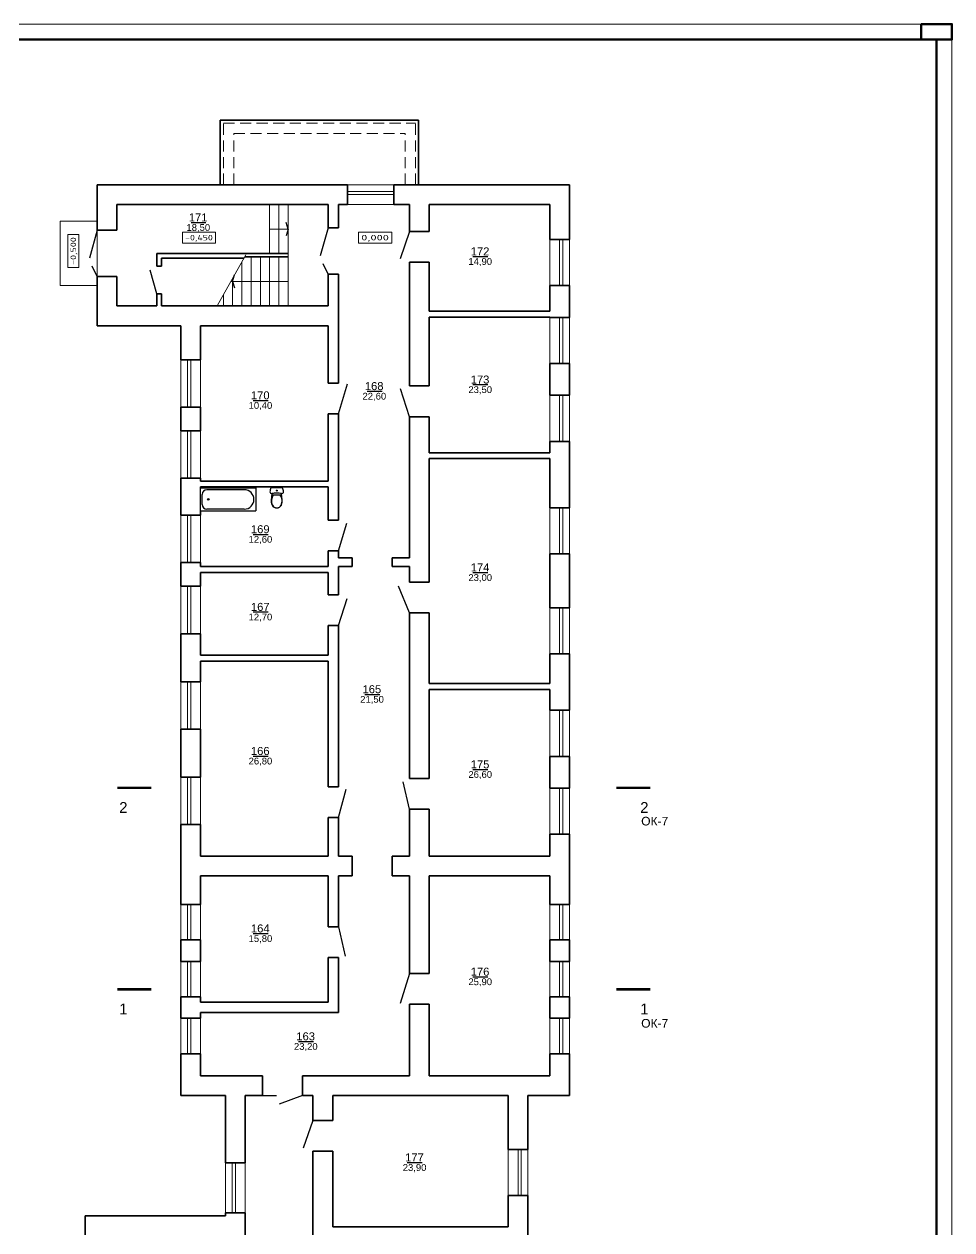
# Model space of a CAD drawing. Header units: millimetres. Extents: x 752233 to 2620908, y -654617 to -58944.
# Drawn here: x 1186041 to 1216176, y -231350 to -192165 of the extents above; entities that cross this region are included whole.
import ezdxf
from ezdxf.enums import TextEntityAlignment as Align

# ---------------------------------------------------------------- set-up
doc = ezdxf.new("R2010")
doc.units = ezdxf.units.MM
doc.header["$LTSCALE"] = 90
doc.linetypes.add('K5LT_DASHED_REINFORCED', pattern=[6, 4, -2])
doc.linetypes.add('Wipeout_Contour', pattern=[1000000.0, 0, -1000000.0])
doc.layers.get('0').update_dxf_attribs({"lineweight": 15})
doc.layers.add('Shutters', color=7, linetype='Continuous')
doc.styles.add('style2', font='ARIAL.TTF')
doc.styles.add('txt200', font='txt.shx', dxfattribs={"width": 0.9, "height": 200})

# ---------------------------------------------------------------- blocks, each defined once
blk = doc.blocks.new('OTMET_P')
at = {"color": 0, "linetype": 'ByBlock'}
blk.add_lwpolyline([(-6, -2), (-6, 2), (6, 2), (6, -2)], close=True, dxfattribs=at)
at = {"color": 0, "linetype": 'ByBlock', "style": 'txt200', "width": 1.071429}
blk.add_attdef('OTMET', text='', height=2, dxfattribs=at).set_placement((-5, -1), (5, -1), align=Align.FIT)
blk = doc.blocks.new('A$C5F3917FC')
at = {"color": 254, "linetype": 'Wipeout_Contour', "ltscale": 14728.445072}
blk.add_wipeout([(31, 650), (18, 619), (8, 587), (2, 554), (0, 520), (5, 498), (20, 479), (40, 469), (64, 469), (102, 475), (141, 480), (181, 483), (220, 484), (259, 483), (299, 480), (338, 475), (376, 469), (400, 469), (420, 479), (435, 498), (440, 520), (438, 554), (432, 587), (422, 619), (409, 650)], dxfattribs=at).dxf.layer = 'Shutters'
at = {"color": 254, "linetype": 'Wipeout_Contour', "ltscale": 9083.641401}
blk.add_wipeout([(98, 419), (342, 419), (363, 381), (380, 341), (392, 300), (399, 257), (376, 469), (338, 475), (299, 480), (259, 483), (220, 484), (181, 483), (141, 480), (102, 475), (64, 469), (41, 257), (48, 300), (60, 341), (77, 381)], dxfattribs=at).dxf.layer = 'Shutters'
at = {"layer": 'Shutters', "color": 133, "linetype": 'Continuous'}
blk.add_line((409, 650), (31, 650), dxfattribs=at)
at = {"color": 254, "linetype": 'Wipeout_Contour', "ltscale": 8188.801298}
blk.add_wipeout([(343, 54), (369, 92), (386, 132), (396, 173), (400, 215), (399, 257), (392, 301), (379, 344), (361, 385), (337, 427), (103, 427), (79, 385), (61, 344), (48, 301), (41, 257), (39, 215), (44, 173), (54, 132), (71, 92), (97, 54), (132, 25), (174, 6), (220, 0), (266, 6), (308, 25)], dxfattribs=at).dxf.layer = 'Shutters'
at = {"layer": 'Shutters', "color": 133, "linetype": 'Continuous'}
for p, q in [((2, 554), (0, 520)), ((0, 520), (5, 498)), ((8, 587), (2, 554)), ((5, 498), (20, 479)), ((18, 619), (8, 587)), ((31, 650), (18, 619)), ((20, 479), (40, 469)), ((40, 469), (64, 469)), ((64, 469), (41, 257)), ((98, 419), (77, 381)), ((107, 419), (86, 381)), ((342, 419), (98, 419)), ((354, 381), (333, 419)), ((363, 381), (342, 419)), ((399, 257), (376, 469)), ((376, 469), (400, 469)), ((400, 469), (420, 479)), ((422, 619), (409, 650)), ((420, 479), (435, 498)), ((432, 587), (422, 619)), ((438, 554), (432, 587)), ((435, 498), (440, 520)), ((440, 520), (438, 554)), ((41, 257), (39, 215)), ((39, 215), (44, 173)), ((48, 300), (41, 257)), ((44, 173), (54, 132)), ((49, 256), (47, 215)), ((47, 215), (52, 174)), ((60, 341), (48, 300)), ((56, 299), (49, 256)), ((52, 174), (62, 134)), ((54, 132), (70, 92)), ((68, 341), (56, 299)), ((77, 381), (60, 341)), ((62, 134), (78, 96)), ((86, 381), (68, 341)), ((70, 92), (97, 54)), ((78, 96), (102, 60)), ((97, 54), (132, 25)), ((102, 60), (136, 32)), ((132, 25), (174, 6)), ((136, 32), (176, 14)), ((174, 6), (220, 0)), ((176, 14), (220, 8)), ((220, 8), (264, 14)), ((220, 0), (266, 6)), ((264, 14), (304, 32)), ((266, 6), (308, 25)), ((304, 32), (338, 60)), ((308, 25), (343, 54)), ((338, 60), (362, 96)), ((343, 54), (370, 92)), ((371, 341), (354, 381)), ((362, 96), (378, 134)), ((380, 341), (363, 381)), ((370, 92), (386, 132)), ((384, 299), (371, 341)), ((378, 134), (388, 174)), ((392, 300), (380, 341)), ((391, 256), (384, 299)), ((386, 132), (396, 173)), ((388, 174), (393, 215)), ((393, 215), (391, 256)), ((399, 257), (392, 300)), ((396, 173), (401, 215)), ((401, 215), (399, 257))]:
    blk.add_line(p, q, dxfattribs=at)
blk.add_lwpolyline([(376, 469), (338, 475), (299, 480), (259, 483), (220, 484), (181, 483), (141, 480), (102, 475), (64, 469)], dxfattribs=at)
blk.add_circle((220, 567), 15, dxfattribs=at)
blk = doc.blocks.new('A$C003F1A73')
at = {"color": 254, "linetype": 'Wipeout_Contour', "ltscale": 4500.361208}
blk.add_wipeout([(0, 0), (1800, 0), (1800, 750), (0, 750)], dxfattribs=at).dxf.layer = 'Shutters'
at = {"layer": 'Shutters', "color": 133, "linetype": 'Continuous'}
for p, q in [((0, 0), (0, 750)), ((0, 750), (1800, 750)), ((60, 210), (60, 540)), ((1425, 690), (210, 690)), ((1800, 750), (1800, 0)), ((1425, 60), (210, 60)), ((0, 0), (1800, 0))]:
    blk.add_line(p, q, dxfattribs=at)
blk.add_circle((256, 375), 25, dxfattribs=at)
for centre, radius, start, end in [((210, 540), 150, 90, 180), ((1425, 375), 315, 270, 90), ((210, 210), 150, 180, 270)]:
    blk.add_arc(centre, radius, start, end, dxfattribs=at)

msp = doc.modelspace()

# ---------------------------------------------------------------- linework, layer by layer
at = {"color": 250, "linetype": 'ByBlock', "ltscale": 4}
for p, q in [((1216175.8, -192165.3), (1129820.4, -192165.3)), ((1216175.8, -270794.7), (1216175.8, -192165.3))]:
    msp.add_line(p, q, dxfattribs=at)
at = {"color": 7, "lineweight": 50}
for p in [(1131820.4, -192665.3), (1215675.8, -270294.7)]:
    msp.add_line(p, (1215675.8, -192665.3), dxfattribs=at)
at = {"color": 250, "lineweight": 35}
for p, q in [((1192413.8, -197385.1), (1192413.8, -195285.1)), ((1192413.8, -195285.1), (1198853.8, -195285.1)), ((1198853.8, -197385.1), (1198853.8, -195285.1)), ((1196546.2, -197385.1), (1188413.8, -197385.1)), ((1188413.8, -198865.1), (1188413.8, -197385.1)), ((1196546.2, -197385.1), (1196546.2, -198025.1)), ((1203753.8, -197385.1), (1198046.2, -197385.1)), ((1198046.2, -197385.1), (1198046.2, -198025.1)), ((1203753.8, -199165.1), (1203753.8, -197385.1)), ((1195913.8, -198025.1), (1189053.8, -198025.1)), ((1189053.8, -198865.1), (1189053.8, -198025.1)), ((1195913.8, -198788.5), (1195913.8, -198025.1)), ((1196253.8, -198788.5), (1196253.8, -198025.1)), ((1196546.2, -198025.1), (1196253.8, -198025.1)), ((1198553.8, -198025.1), (1198046.2, -198025.1)), ((1198553.8, -198904), (1198553.8, -198025.1)), ((1199193.8, -198904), (1199193.8, -198025.1)), ((1203113.8, -198025.1), (1199193.8, -198025.1)), ((1203113.8, -199165.1), (1203113.8, -198025.1)), ((1189053.8, -198865.1), (1188413.8, -198865.1)), ((1196253.8, -198788.5), (1195913.8, -198788.5)), ((1199193.8, -198904), (1198553.8, -198904)), ((1203753.8, -199165.1), (1203113.8, -199165.1)), ((1194613.8, -199625.1), (1190353.8, -199625.1)), ((1190353.8, -200035.1), (1190353.8, -199625.1)), ((1193184.9, -199775.1), (1190503.8, -199775.1)), ((1190503.8, -200035.1), (1190503.8, -199775.1)), ((1194613.8, -199725.1), (1193213.1, -199725.1)), ((1190503.8, -200035.1), (1190353.8, -200035.1)), ((1198553.8, -203924.3), (1198553.8, -199904)), ((1199193.8, -199904), (1198553.8, -199904)), ((1199193.8, -201495.1), (1199193.8, -199904)), ((1188413.8, -201965.1), (1188413.8, -200365.1)), ((1189053.8, -200365.1), (1188413.8, -200365.1)), ((1189053.8, -201325.1), (1189053.8, -200365.1)), ((1195913.8, -201325.1), (1195913.8, -200288.5)), ((1196253.8, -200288.5), (1195913.8, -200288.5)), ((1196253.8, -203833.6), (1196253.8, -200288.5)), ((1190353.8, -201325.1), (1190353.8, -200935.1)), ((1190503.8, -200935.1), (1190353.8, -200935.1)), ((1190503.8, -201325.1), (1190503.8, -200935.1)), ((1203113.8, -201495.1), (1203113.8, -200665.1)), ((1203753.8, -200665.1), (1203113.8, -200665.1)), ((1203753.8, -201695.1), (1203753.8, -200665.1)), ((1190353.8, -201325.1), (1189053.8, -201325.1)), ((1195913.8, -201325.1), (1190503.8, -201325.1)), ((1203113.8, -201495.1), (1199193.8, -201495.1)), ((1199193.8, -203924.3), (1199193.8, -201685.1)), ((1203113.8, -201685.1), (1199193.8, -201685.1)), ((1203113.8, -201695.1), (1203113.8, -201685.1)), ((1203753.8, -201695.1), (1203113.8, -201695.1)), ((1191133.8, -201965.1), (1188413.8, -201965.1)), ((1191133.8, -201965.1), (1191133.8, -203075.1)), ((1195913.8, -201965.1), (1191773.8, -201965.1)), ((1191773.8, -201965.1), (1191773.8, -203075.1)), ((1195913.8, -203833.6), (1195913.8, -201965.1)), ((1191133.8, -203075.1), (1191773.8, -203075.1)), ((1203113.8, -204225.1), (1203113.8, -203195.1)), ((1203753.8, -203195.1), (1203113.8, -203195.1)), ((1203753.8, -204225.1), (1203753.8, -203195.1)), ((1196253.8, -203833.6), (1195913.8, -203833.6)), ((1199193.8, -203924.3), (1198553.8, -203924.3)), ((1203753.8, -204225.1), (1203113.8, -204225.1)), ((1191133.8, -204615.1), (1191773.8, -204615.1)), ((1191133.8, -204615.1), (1191133.8, -205385.1)), ((1191773.8, -204615.1), (1191773.8, -205385.1)), ((1195913.8, -207015.1), (1195913.8, -204833.6)), ((1196253.8, -204833.6), (1195913.8, -204833.6)), ((1196253.8, -208284.4), (1196253.8, -204833.6)), ((1198553.8, -209507.9), (1198553.8, -204924.3)), ((1199193.8, -204924.3), (1198553.8, -204924.3)), ((1199193.8, -206095.1), (1199193.8, -204924.3)), ((1191133.8, -205385.1), (1191773.8, -205385.1)), ((1203113.8, -206095.1), (1199193.8, -206095.1)), ((1203113.8, -206095.1), (1203113.8, -205725.1)), ((1203753.8, -205725.1), (1203113.8, -205725.1)), ((1203753.8, -207885.1), (1203753.8, -205725.1)), ((1199193.8, -210301.5), (1199193.8, -206285.1)), ((1203113.8, -206285.1), (1199193.8, -206285.1)), ((1203113.8, -207885.1), (1203113.8, -206285.1)), ((1191133.8, -208125.1), (1191133.8, -206925.1)), ((1191133.8, -206925.1), (1191773.8, -206925.1)), ((1191773.8, -207015.1), (1191773.8, -206925.1)), ((1195913.8, -207015.1), (1191773.8, -207015.1)), ((1191773.8, -208125.1), (1191773.8, -207205.1)), ((1195913.8, -207205.1), (1191773.8, -207205.1)), ((1195913.8, -208284.4), (1195913.8, -207205.1)), ((1203753.8, -207885.1), (1203113.8, -207885.1)), ((1191133.8, -208125.1), (1191773.8, -208125.1)), ((1196253.8, -208284.4), (1195913.8, -208284.4)), ((1195913.8, -209795.1), (1195913.8, -209284.4)), ((1196253.8, -209284.4), (1195913.8, -209284.4)), ((1196253.8, -209507.9), (1196253.8, -209284.4)), ((1196695.5, -209507.9), (1196253.8, -209507.9)), ((1196695.5, -209507.9), (1196695.5, -209787.9)), ((1198553.8, -209507.9), (1197995.5, -209507.9)), ((1197995.5, -209507.9), (1197995.5, -209787.9)), ((1203113.8, -211135.1), (1203113.8, -209385.1)), ((1203753.8, -209385.1), (1203113.8, -209385.1)), ((1203753.8, -211135.1), (1203753.8, -209385.1)), ((1191133.8, -210435.1), (1191133.8, -209665.1)), ((1191133.8, -209665.1), (1191773.8, -209665.1)), ((1191773.8, -209795.1), (1191773.8, -209665.1)), ((1195913.8, -209795.1), (1191773.8, -209795.1)), ((1191773.8, -210435.1), (1191773.8, -209985.1)), ((1195913.8, -209985.1), (1191773.8, -209985.1)), ((1195913.8, -210711.8), (1195913.8, -209985.1)), ((1196253.8, -210711.8), (1196253.8, -209787.9)), ((1196695.5, -209787.9), (1196253.8, -209787.9)), ((1198553.8, -209787.9), (1197995.5, -209787.9)), ((1198553.8, -210301.5), (1198553.8, -209787.9)), ((1199193.8, -210301.5), (1198553.8, -210301.5)), ((1191133.8, -210435.1), (1191773.8, -210435.1)), ((1196253.8, -210711.8), (1195913.8, -210711.8)), ((1203753.8, -211135.1), (1203113.8, -211135.1)), ((1198553.8, -216682.4), (1198553.8, -211301.5)), ((1199193.8, -211301.5), (1198553.8, -211301.5)), ((1199193.8, -213595.1), (1199193.8, -211301.5)), ((1191133.8, -213535.1), (1191133.8, -211975.1)), ((1191133.8, -211975.1), (1191773.8, -211975.1)), ((1191773.8, -212675.1), (1191773.8, -211975.1)), ((1195913.8, -212675.1), (1195913.8, -211711.8)), ((1196253.8, -211711.8), (1195913.8, -211711.8)), ((1196253.8, -216946.6), (1196253.8, -211711.8)), ((1195913.8, -212675.1), (1191773.8, -212675.1)), ((1203113.8, -213595.1), (1203113.8, -212635.1)), ((1203753.8, -212635.1), (1203113.8, -212635.1)), ((1203753.8, -214465.1), (1203753.8, -212635.1)), ((1191773.8, -213535.1), (1191773.8, -212865.1)), ((1195913.8, -212865.1), (1191773.8, -212865.1)), ((1195913.8, -216946.6), (1195913.8, -212865.1)), ((1191133.8, -213535.1), (1191773.8, -213535.1)), ((1203113.8, -213595.1), (1199193.8, -213595.1)), ((1199193.8, -216682.4), (1199193.8, -213785.1)), ((1203113.8, -213785.1), (1199193.8, -213785.1)), ((1203113.8, -214465.1), (1203113.8, -213785.1)), ((1203753.8, -214465.1), (1203113.8, -214465.1)), ((1191133.8, -216635.1), (1191133.8, -215075.1)), ((1191133.8, -215075.1), (1191773.8, -215075.1)), ((1191773.8, -216635.1), (1191773.8, -215075.1)), ((1203113.8, -216995.1), (1203113.8, -215965.1)), ((1203753.8, -215965.1), (1203113.8, -215965.1)), ((1203753.8, -216995.1), (1203753.8, -215965.1)), ((1191133.8, -216635.1), (1191773.8, -216635.1)), ((1199193.8, -216682.4), (1198553.8, -216682.4)), ((1196253.8, -216946.6), (1195913.8, -216946.6)), ((1203753.8, -216995.1), (1203113.8, -216995.1)), ((1198553.8, -219205.1), (1198553.8, -217682.4)), ((1199193.8, -217682.4), (1198553.8, -217682.4)), ((1199193.8, -219205.1), (1199193.8, -217682.4)), ((1191133.8, -220775.1), (1191133.8, -218175.1)), ((1191133.8, -218175.1), (1191773.8, -218175.1)), ((1191773.8, -219205.1), (1191773.8, -218175.1)), ((1195913.8, -219205.1), (1195913.8, -217946.6)), ((1196253.8, -217946.6), (1195913.8, -217946.6)), ((1196253.8, -219205.1), (1196253.8, -217946.6)), ((1203113.8, -219205.1), (1203113.8, -218495.1)), ((1203753.8, -218495.1), (1203113.8, -218495.1)), ((1203753.8, -220775.1), (1203753.8, -218495.1)), ((1195913.8, -219205.1), (1191773.8, -219205.1)), ((1196695.5, -219205.1), (1196253.8, -219205.1)), ((1196695.5, -219205.1), (1196695.5, -219845.1)), ((1198553.8, -219205.1), (1197995.5, -219205.1)), ((1197995.5, -219205.1), (1197995.5, -219845.1)), ((1203113.8, -219205.1), (1199193.8, -219205.1)), ((1191773.8, -220775.1), (1191773.8, -219845.1)), ((1195913.8, -219845.1), (1191773.8, -219845.1)), ((1195913.8, -221502.5), (1195913.8, -219845.1)), ((1196695.5, -219845.1), (1196253.8, -219845.1)), ((1196253.8, -221502.5), (1196253.8, -219845.1)), ((1198553.8, -219845.1), (1197995.5, -219845.1)), ((1198553.8, -223016.3), (1198553.8, -219845.1)), ((1199193.8, -223016.3), (1199193.8, -219845.1)), ((1203113.8, -219845.1), (1199193.8, -219845.1)), ((1203113.8, -220775.1), (1203113.8, -219845.1)), ((1191133.8, -220775.1), (1191773.8, -220775.1)), ((1203753.8, -220775.1), (1203113.8, -220775.1)), ((1196253.8, -221502.5), (1195913.8, -221502.5)), ((1191133.8, -222625.1), (1191133.8, -221925.1)), ((1191133.8, -221925.1), (1191773.8, -221925.1)), ((1191773.8, -222625.1), (1191773.8, -221925.1)), ((1203113.8, -222625.1), (1203113.8, -221925.1)), ((1203753.8, -221925.1), (1203113.8, -221925.1)), ((1203753.8, -222625.1), (1203753.8, -221925.1)), ((1195913.8, -223945.1), (1195913.8, -222502.5)), ((1196253.8, -222502.5), (1195913.8, -222502.5)), ((1196253.8, -224285.1), (1196253.8, -222502.5)), ((1191133.8, -222625.1), (1191773.8, -222625.1)), ((1203753.8, -222625.1), (1203113.8, -222625.1)), ((1199193.8, -223016.3), (1198553.8, -223016.3)), ((1191133.8, -224475.1), (1191133.8, -223775.1)), ((1191133.8, -223775.1), (1191773.8, -223775.1)), ((1191773.8, -223945.1), (1191773.8, -223775.1)), ((1195913.8, -223945.1), (1191773.8, -223945.1)), ((1198553.8, -226345.1), (1198553.8, -224016.3)), ((1199193.8, -224016.3), (1198553.8, -224016.3)), ((1199193.8, -226345.1), (1199193.8, -224016.3)), ((1203113.8, -224475.1), (1203113.8, -223775.1)), ((1203753.8, -223775.1), (1203113.8, -223775.1)), ((1203753.8, -224475.1), (1203753.8, -223775.1)), ((1191133.8, -224475.1), (1191773.8, -224475.1)), ((1191773.8, -224475.1), (1191773.8, -224285.1)), ((1196253.8, -224285.1), (1191773.8, -224285.1)), ((1203753.8, -224475.1), (1203113.8, -224475.1)), ((1191133.8, -226985.1), (1191133.8, -225625.1)), ((1191133.8, -225625.1), (1191773.8, -225625.1)), ((1191773.8, -226345.1), (1191773.8, -225625.1)), ((1203113.8, -226345.1), (1203113.8, -225625.1)), ((1203753.8, -225625.1), (1203113.8, -225625.1)), ((1203753.8, -226985.1), (1203753.8, -225625.1)), ((1193780.1, -226345.1), (1191773.8, -226345.1)), ((1193780.1, -226345.1), (1193780.1, -226985.1)), ((1198553.8, -226345.1), (1195080.1, -226345.1)), ((1195080.1, -226345.1), (1195080.1, -226985.1)), ((1203113.8, -226345.1), (1199193.8, -226345.1)), ((1192583.8, -226985.1), (1191133.8, -226985.1)), ((1192583.8, -229175.1), (1192583.8, -226985.1)), ((1193223.8, -229175.1), (1193223.8, -226985.1)), ((1193780.1, -226985.1), (1193223.8, -226985.1)), ((1195423.8, -226985.1), (1195080.1, -226985.1)), ((1195423.8, -227790.9), (1195423.8, -226985.1)), ((1196063.8, -227790.9), (1196063.8, -226985.1)), ((1201763.8, -226985.1), (1196063.8, -226985.1)), ((1201763.8, -228735.1), (1201763.8, -226985.1)), ((1202403.8, -228735.1), (1202403.8, -226985.1)), ((1203753.8, -226985.1), (1202403.8, -226985.1)), ((1196063.8, -227790.9), (1195423.8, -227790.9)), ((1195423.8, -231795.1), (1195423.8, -228790.9)), ((1196063.8, -228790.9), (1195423.8, -228790.9)), ((1196063.8, -231255.1), (1196063.8, -228790.9)), ((1201763.8, -228735.1), (1202403.8, -228735.1)), ((1193223.8, -229175.1), (1192583.8, -229175.1)), ((1201763.8, -231255.1), (1201763.8, -230235.1)), ((1201763.8, -230235.1), (1202403.8, -230235.1)), ((1202403.8, -231935.1), (1202403.8, -230235.1)), ((1192583.8, -230895.1), (1192583.8, -230795.1)), ((1193223.8, -230795.1), (1192583.8, -230795.1)), ((1193223.8, -231775.1), (1193223.8, -230795.1)), ((1188023.8, -231915.1), (1188023.8, -230895.1)), ((1188023.8, -230895.1), (1192583.8, -230895.1)), ((1196063.8, -231255.1), (1201763.8, -231255.1))]:
    msp.add_line(p, q, dxfattribs=at)
at = {"color": 250, "linetype": 'K5LT_DASHED_REINFORCED', "lineweight": 15}
for p, q in [((1192513.8, -197385.1), (1192513.8, -195385.1)), ((1192513.8, -195385.1), (1198753.8, -195385.1)), ((1198753.8, -197385.1), (1198753.8, -195385.1)), ((1192853.8, -197385.1), (1192853.8, -195725.1)), ((1192853.8, -195725.1), (1198413.8, -195725.1)), ((1198413.8, -197385.1), (1198413.8, -195725.1))]:
    msp.add_line(p, q, dxfattribs=at)
at = {"color": 250, "lineweight": 15}
for p, q in [((1196546.2, -197385.1), (1198046.2, -197385.1)), ((1196546.2, -197602.8), (1198046.2, -197602.8)), ((1196546.2, -197705.1), (1198046.2, -197705.1)), ((1194013.8, -199625.1), (1194013.8, -198025.1)), ((1194313.8, -199625.1), (1194313.8, -198025.1)), ((1194613.8, -201325.1), (1194613.8, -198025.1)), ((1196546.2, -198025.1), (1198046.2, -198025.1)), ((1188413.8, -198565.1), (1187213.8, -198565.1)), ((1187213.8, -198565.1), (1187213.8, -200665.1)), ((1188413.8, -198865.1), (1188413.8, -200365.1)), ((1194013.8, -198825.1), (1194613.8, -198825.1)), ((1203113.8, -199165.1), (1203113.8, -200665.1)), ((1203433.8, -199165.1), (1203433.8, -200665.1)), ((1203536.1, -199165.1), (1203536.1, -200665.1)), ((1203753.8, -199165.1), (1203753.8, -200665.1)), ((1193245.2, -199668.3), (1192310.4, -201325.1)), ((1193413.8, -201325.1), (1193413.8, -199725.1)), ((1193713.8, -201325.1), (1193713.8, -199725.1)), ((1194013.8, -201325.1), (1194013.8, -199725.1)), ((1194313.8, -201325.1), (1194313.8, -199725.1)), ((1193113.8, -201325.1), (1193113.8, -199901.2)), ((1194613.8, -200525.1), (1192761.8, -200525.1)), ((1192813.8, -201325.1), (1192813.8, -200432.9)), ((1188413.8, -200665.1), (1187213.8, -200665.1)), ((1192513.8, -201325.1), (1192513.8, -200964.6)), ((1203113.8, -201695.1), (1203113.8, -203195.1)), ((1203433.8, -201695.1), (1203433.8, -203195.1)), ((1203536.1, -201695.1), (1203536.1, -203195.1)), ((1203753.8, -201695.1), (1203753.8, -203195.1)), ((1191133.8, -203075.1), (1191133.8, -204615.1)), ((1191351.5, -203075.1), (1191351.5, -204615.1)), ((1191453.8, -203075.1), (1191453.8, -204615.1)), ((1191773.8, -203075.1), (1191773.8, -204615.1)), ((1203113.8, -204225.1), (1203113.8, -205725.1)), ((1203433.8, -204225.1), (1203433.8, -205725.1)), ((1203536.1, -204225.1), (1203536.1, -205725.1)), ((1203753.8, -204225.1), (1203753.8, -205725.1)), ((1191133.8, -205385.1), (1191133.8, -206925.1)), ((1191351.5, -205385.1), (1191351.5, -206925.1)), ((1191453.8, -205385.1), (1191453.8, -206925.1)), ((1191773.8, -205385.1), (1191773.8, -206925.1)), ((1203113.8, -207885.1), (1203113.8, -209385.1)), ((1203433.8, -207885.1), (1203433.8, -209385.1)), ((1203536.1, -207885.1), (1203536.1, -209385.1)), ((1203753.8, -207885.1), (1203753.8, -209385.1)), ((1191133.8, -208125.1), (1191133.8, -209665.1)), ((1191351.5, -208125.1), (1191351.5, -209665.1)), ((1191453.8, -208125.1), (1191453.8, -209665.1)), ((1191773.8, -208125.1), (1191773.8, -209665.1)), ((1191133.8, -210435.1), (1191133.8, -211975.1)), ((1191351.5, -210435.1), (1191351.5, -211975.1)), ((1191453.8, -210435.1), (1191453.8, -211975.1)), ((1191773.8, -210435.1), (1191773.8, -211975.1)), ((1203113.8, -211135.1), (1203113.8, -212635.1)), ((1203433.8, -211135.1), (1203433.8, -212635.1)), ((1203536.1, -211135.1), (1203536.1, -212635.1)), ((1203753.8, -211135.1), (1203753.8, -212635.1)), ((1191133.8, -213535.1), (1191133.8, -215075.1)), ((1191351.5, -213535.1), (1191351.5, -215075.1)), ((1191453.8, -213535.1), (1191453.8, -215075.1)), ((1191773.8, -213535.1), (1191773.8, -215075.1)), ((1203113.8, -214465.1), (1203113.8, -215965.1)), ((1203433.8, -214465.1), (1203433.8, -215965.1)), ((1203536.1, -214465.1), (1203536.1, -215965.1)), ((1203753.8, -214465.1), (1203753.8, -215965.1)), ((1191133.8, -216635.1), (1191133.8, -218175.1)), ((1191351.5, -216635.1), (1191351.5, -218175.1)), ((1191453.8, -216635.1), (1191453.8, -218175.1)), ((1191773.8, -216635.1), (1191773.8, -218175.1)), ((1203113.8, -216995.1), (1203113.8, -218495.1)), ((1203433.8, -216995.1), (1203433.8, -218495.1)), ((1203536.1, -216995.1), (1203536.1, -218495.1)), ((1203753.8, -216995.1), (1203753.8, -218495.1)), ((1191133.8, -220775.1), (1191133.8, -221925.1)), ((1191351.5, -220775.1), (1191351.5, -221925.1)), ((1191453.8, -220775.1), (1191453.8, -221925.1)), ((1191773.8, -220775.1), (1191773.8, -221925.1)), ((1203113.8, -220775.1), (1203113.8, -221925.1)), ((1203433.8, -220775.1), (1203433.8, -221925.1)), ((1203536.1, -220775.1), (1203536.1, -221925.1)), ((1203753.8, -220775.1), (1203753.8, -221925.1)), ((1191133.8, -222625.1), (1191133.8, -223775.1)), ((1191351.5, -222625.1), (1191351.5, -223775.1)), ((1191453.8, -222625.1), (1191453.8, -223775.1)), ((1191773.8, -222625.1), (1191773.8, -223775.1)), ((1203113.8, -222625.1), (1203113.8, -223775.1)), ((1203433.8, -222625.1), (1203433.8, -223775.1)), ((1203536.1, -222625.1), (1203536.1, -223775.1)), ((1203753.8, -222625.1), (1203753.8, -223775.1)), ((1191133.8, -224475.1), (1191133.8, -225625.1)), ((1191351.5, -224475.1), (1191351.5, -225625.1)), ((1191453.8, -224475.1), (1191453.8, -225625.1)), ((1191773.8, -224475.1), (1191773.8, -225625.1)), ((1203113.8, -224475.1), (1203113.8, -225625.1)), ((1203433.8, -224475.1), (1203433.8, -225625.1)), ((1203536.1, -224475.1), (1203536.1, -225625.1)), ((1203753.8, -224475.1), (1203753.8, -225625.1)), ((1201763.8, -228735.1), (1201763.8, -230235.1)), ((1202083.8, -228735.1), (1202083.8, -230235.1)), ((1202186.1, -228735.1), (1202186.1, -230235.1)), ((1202403.8, -228735.1), (1202403.8, -230235.1)), ((1192583.8, -229175.1), (1192583.8, -230795.1)), ((1192801.5, -229175.1), (1192801.5, -230795.1)), ((1192903.8, -229175.1), (1192903.8, -230795.1)), ((1193223.8, -229175.1), (1193223.8, -230795.1))]:
    msp.add_line(p, q, dxfattribs=at)
at = {"lineweight": 30}
for p, q in [((1191461.7, -198612.9), (1191947.7, -198612.9)), ((1200619.2, -199717.7), (1201105.2, -199717.7)), ((1197180.7, -204095), (1197666.7, -204095)), ((1200619.2, -203882.3), (1201105.2, -203882.3)), ((1193480.4, -204395), (1193966.4, -204395)), ((1193480.4, -208746.7), (1193966.4, -208746.7)), ((1200619.2, -209988.4), (1201105.2, -209988.4)), ((1193480.4, -211270.2), (1193966.4, -211270.2)), ((1197105.7, -213946), (1197591.7, -213946)), ((1193480.4, -215952.4), (1193966.4, -215952.4)), ((1200619.2, -216387.4), (1201105.2, -216387.4)), ((1193480.4, -221720.4), (1193966.4, -221720.4)), ((1200619.2, -223125.1), (1201105.2, -223125.1)), ((1194954, -225226.6), (1195440, -225226.6)), ((1198487.2, -229161.5), (1198973.2, -229161.5))]:
    msp.add_line(p, q, dxfattribs=at)
at = {"color": 2, "lineweight": 30}
for p, q in [((1194613.8, -198825.1), (1194556, -198609.4)), ((1188413.8, -198865.1), (1188161.8, -199767)), ((1194613.8, -198825.1), (1194556, -199040.8)), ((1195913.8, -198788.5), (1195661.8, -199690.4)), ((1198553.8, -198904), (1198257.6, -199789)), ((1188413.8, -200365.1), (1188256.1, -200027)), ((1190353.8, -200935.1), (1190139.9, -200165.8)), ((1195913.8, -200288.5), (1195756.1, -199950.4)), ((1192813.8, -200525.1), (1192871.6, -200309.4)), ((1192813.8, -200525.1), (1192871.6, -200740.8)), ((1196253.8, -204833.6), (1196540.5, -203857.2)), ((1198553.8, -204924.3), (1198271.2, -204018.3)), ((1196253.8, -209284.4), (1196520.7, -208384)), ((1198553.8, -211301.5), (1198205.6, -210432.6)), ((1196253.8, -211711.8), (1196536.1, -210829.4)), ((1196253.8, -217946.6), (1196505.1, -217028.5)), ((1198553.8, -217682.4), (1198349.7, -216789.6)), ((1196253.8, -221502.5), (1196466.4, -222451.4)), ((1198553.8, -223016.3), (1198260.1, -223989.7)), ((1193780.1, -226985.1), (1194235.6, -226985.1)), ((1195080.1, -226985.1), (1194327.1, -227263.3)), ((1195423.8, -227790.9), (1195102.9, -228689.4))]:
    msp.add_line(p, q, dxfattribs=at)
at = {"color": 7, "lineweight": 50}
msp.add_lwpolyline([(1215175.8, -192165.3), (1216175.8, -192165.3), (1216175.8, -192665.3), (1215175.8, -192665.3), (1215175.8, -192165.3)], dxfattribs=at)
at = {"color": 7, "ltscale": 0.9}
msp.add_lwpolyline([(1196197.7, -196070.2, 0, 100, 0), (1195863.5, -196290.1, 0, 0, 0), (1195362.3, -196619.8, 0, 0, 0)], format="xyseb", dxfattribs=at)
at = {"color": 0, "ltscale": 0.9, "const_width": 80}
for points in [[(1189068.9, -216983.2), (1190168.9, -216983.2)], [(1206381.6, -216983.2), (1205281.6, -216983.2)], [(1189068.9, -223534.1), (1190168.9, -223534.1)], [(1206381.6, -223534.1), (1205281.6, -223534.1)]]:
    msp.add_lwpolyline(points, dxfattribs=at)
at = {"color": 0, "ltscale": 0.9}
for points in [[(1189477.8, -216983.2, 0, 100, 0), (1189477.8, -217383.2, 0, 0, 0), (1189477.8, -217983.2, 0, 0, 0)], [(1205972.6, -216983.2, 0, 100, 0), (1205972.6, -217383.2, 0, 0, 0), (1205972.6, -217983.2, 0, 0, 0)], [(1189477.8, -223534.1, 0, 100, 0), (1189477.8, -223934.1, 0, 0, 0), (1189477.8, -224534.1, 0, 0, 0)], [(1205972.6, -223534.1, 0, 100, 0), (1205972.6, -223934.1, 0, 0, 0), (1205972.6, -224534.1, 0, 0, 0)]]:
    msp.add_lwpolyline(points, format="xyseb", dxfattribs=at)

# ---------------------------------------------------------------- block references
at = {"color": 0, "ltscale": 0.9, "xscale": 90, "yscale": 90, "zscale": 200, "rotation": 90}
msp.add_blockref('OTMET_P', (1187638.5, -199539.5), dxfattribs=at).add_auto_attribs({'OTMET': '-0,500'})
at = {"color": 0, "ltscale": 0.9}
ref = msp.add_blockref('OTMET_P', (1191720.4, -199103.7), dxfattribs=dict(at, xscale=90, yscale=90, zscale=200))
ref.add_attrib('OTMET', '-0,450', dxfattribs={"color": 0, "linetype": 'ByBlock', "height": 180, "style": 'txt200', "width": 1.034483}).set_placement((1191270.4, -199193.7), (1192170.4, -199193.7), align=Align.FIT)
ref = msp.add_blockref('OTMET_P', (1197440.4, -199103.7), dxfattribs=dict(at, xscale=90, yscale=90, zscale=200))
ref.add_attrib('OTMET', '0,000', dxfattribs={"color": 0, "linetype": 'ByBlock', "height": 180, "style": 'txt200', "width": 1.428571}).set_placement((1196990.4, -199193.7), (1197890.4, -199193.7), align=Align.FIT)

# ---------------------------------------------------------------- texts
at = {"color": 7, "linetype": 'Continuous', "style": 'style2'}
for s, height, p in [('18,50', 220, (1191313.9, -198884.9)), ('171', 260, (1191389.8, -198576.7)), ('172', 260, (1200547.4, -199681.5)), ('14,90', 220, (1200471.4, -199989.8)), ('173', 260, (1200547.4, -203846.2)), ('170', 260, (1193408.6, -204358.9)), ('22,60', 220, (1197032.9, -204367.1)), ('168', 260, (1197108.9, -204058.8)), ('23,50', 220, (1200471.4, -204154.4)), ('10,40', 220, (1193332.6, -204667.1)), ('169', 260, (1193408.6, -208710.6)), ('12,60', 220, (1193332.6, -209018.8)), ('174', 260, (1200547.4, -209952.3)), ('23,00', 220, (1200471.4, -210260.5)), ('167', 260, (1193408.6, -211234)), ('12,70', 220, (1193332.6, -211542.2)), ('165', 260, (1197033.8, -213909.9)), ('21,50', 220, (1196957.8, -214218.1)), ('166', 260, (1193408.6, -215916.3)), ('26,80', 220, (1193332.6, -216224.5)), ('175', 260, (1200547.4, -216351.3)), ('26,60', 220, (1200471.4, -216659.5)), ('ОК-7', 280, (1206084.2, -218207)), ('15,80', 220, (1193332.6, -221992.5)), ('164', 260, (1193408.6, -221684.2)), ('176', 260, (1200547.4, -223088.9)), ('25,90', 220, (1200471.4, -223397.2)), ('ОК-7', 280, (1206084.2, -224776.5)), ('23,20', 220, (1194806.2, -225498.7)), ('163', 260, (1194882.2, -225190.4)), ('23,90', 220, (1198339.3, -229433.6)), ('177', 260, (1198415.3, -229125.3))]:
    msp.add_text(s, height=height, dxfattribs=at).set_placement(p)
for s, p in [('2', (1189263.6, -217620.1)), ('2', (1206186.8, -217620.1)), ('1', (1189263.6, -224171.1)), ('1', (1206186.8, -224171.1))]:
    msp.add_text(s, height=350, dxfattribs=at).set_placement(p, align=Align.MIDDLE)

# ---------------------------------------------------------------- next in the draw order: block references
for name, p in [('A$C003F1A73', (1191767.1, -207987)), ('A$C5F3917FC', (1194026.9, -207890.1))]:
    msp.add_blockref(name, p)

doc.saveas('drawing.dxf')
